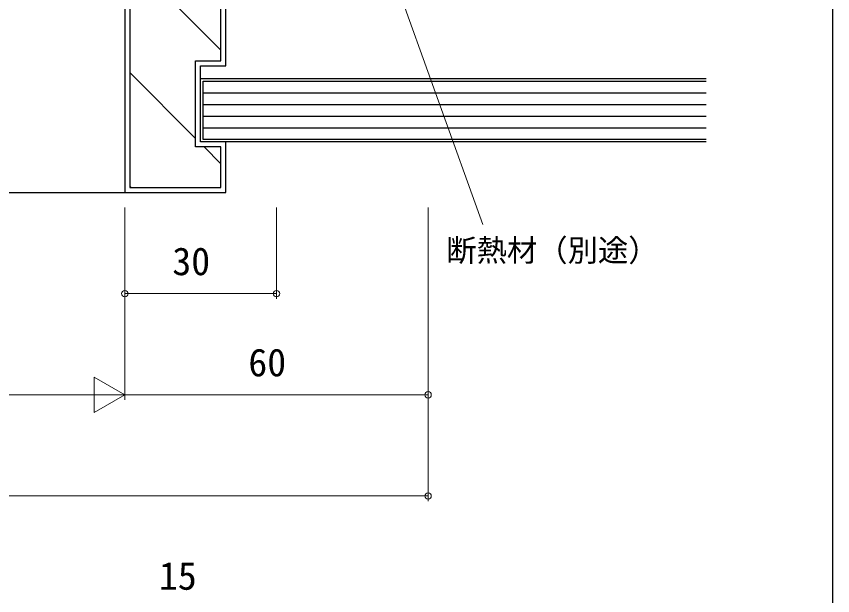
# Model space of a CAD drawing. Units: millimetres, scale not verified. Extents: x -437 to 438, y -681 to 679.
# Drawn here: x 276.7 to 438.2, y -329.7 to -215.2 of the extents above; entities that cross this region are included whole.
import ezdxf
from ezdxf.enums import TextEntityAlignment as Align

# ---------------------------------------------------------------- set-up
doc = ezdxf.new("R2010")
doc.units = ezdxf.units.MM
doc.header["$LTSCALE"] = 4
doc.layers.add('0-5_YKK_D', color=6, linetype='Continuous', lineweight=18)
doc.layers.add('0-6_YKK_ZWAK', color=7, linetype='Continuous')
doc.layers.add('0-7_YSS_K', color=3, linetype='Continuous')
doc.styles.add('ＭＳ ゴシック', font='')
doc.styles.get('ＭＳ ゴシック').set_extended_font_data('MS Gothic')

msp = doc.modelspace()

# ---------------------------------------------------------------- linework, layer by layer
at = {"layer": '0-5_YKK_D'}
for p, q in [((298.167, -253.014), (298.167, -291.014)), ((298.167, -253.014), (298.167, -291.014)), ((298.167, -253.014), (298.167, -271.014)), ((328.167, -253.014), (328.167, -271.014)), ((358.167, -253.014), (358.167, -291.014)), ((358.167, -253.014), (358.167, -311.014)), ((298.167, -270.014), (328.167, -270.014)), ((298.167, -290.014), (292.105, -286.514)), ((292.105, -286.514), (292.105, -293.514)), ((-289.767, -290.014), (291.167, -290.014)), ((298.167, -290.014), (286.043, -290.014)), ((298.167, -290.014), (292.105, -293.514)), ((298.167, -290.014), (358.167, -290.014)), ((358.167, -310.014), (-356.767, -310.014))]:
    msp.add_line(p, q, dxfattribs=at)
msp.add_lwpolyline([(350.562, -205.119), (351.426, -207.518), (369.013, -256.335)], dxfattribs=at)
for centre in [(298.167, -270.014), (328.167, -270.014), (358.167, -290.014), (358.167, -310.014)]:
    msp.add_circle(centre, 0.637, dxfattribs=at)
at = {"layer": '0-6_YKK_ZWAK'}
msp.add_lwpolyline([(-436.8, -681.2), (438.2, -681.2), (438.2, 643.8)], dxfattribs=at)
at = {"layer": '0-7_YSS_K'}
for p, q in [((302.167, -206.882), (317.167, -221.882)), ((299.167, -226.333), (312.167, -239.333)), ((313.667, -230.314), (413.202, -230.314)), ((313.667, -232.614), (413.202, -232.614)), ((313.667, -234.914), (413.202, -234.914)), ((313.667, -237.214), (413.202, -237.214)), ((313.848, -241.014), (317.167, -244.333)), ((2.2, -250.014), (298.167, -250.014)), ((299.167, -248.784), (299.397, -249.014))]:
    msp.add_line(p, q, dxfattribs=at)
for points in [[(318.167, -195.014), (301.167, -195.014), (301.167, -210.014), (298.167, -210.014), (298.167, -250.014), (318.167, -250.014), (318.167, -240.014), (313.167, -240.014), (313.167, -225.014), (318.167, -225.014)], [(317.167, -196.014), (302.167, -196.014), (302.167, -211.014), (299.167, -211.014), (299.167, -249.014), (317.167, -249.014), (317.167, -241.014), (312.167, -241.014), (312.167, -224.014), (317.167, -224.014)]]:
    msp.add_lwpolyline(points, close=True, dxfattribs=at)
for points in [[(413.202, -240.014), (313.167, -240.014), (313.167, -227.514), (413.202, -227.514)], [(413.202, -239.514), (313.667, -239.514), (313.667, -228.014), (413.202, -228.014)]]:
    msp.add_lwpolyline(points, dxfattribs=at)

# ---------------------------------------------------------------- texts
at = {"layer": '0-5_YKK_D', "style": 'ＭＳ ゴシック'}
for s, height, p in [('断熱材（別途）', 4.399, (361.768, -264.967)), ('30', 5.499, (307.572, -268.014)), ('60', 5.499, (322.606, -288.014)), ('15', 5.499, (304.914, -330.2))]:
    msp.add_text(s, height=height, dxfattribs=at).set_placement(p, align=Align.BOTTOM_LEFT)

doc.saveas('drawing.dxf')
